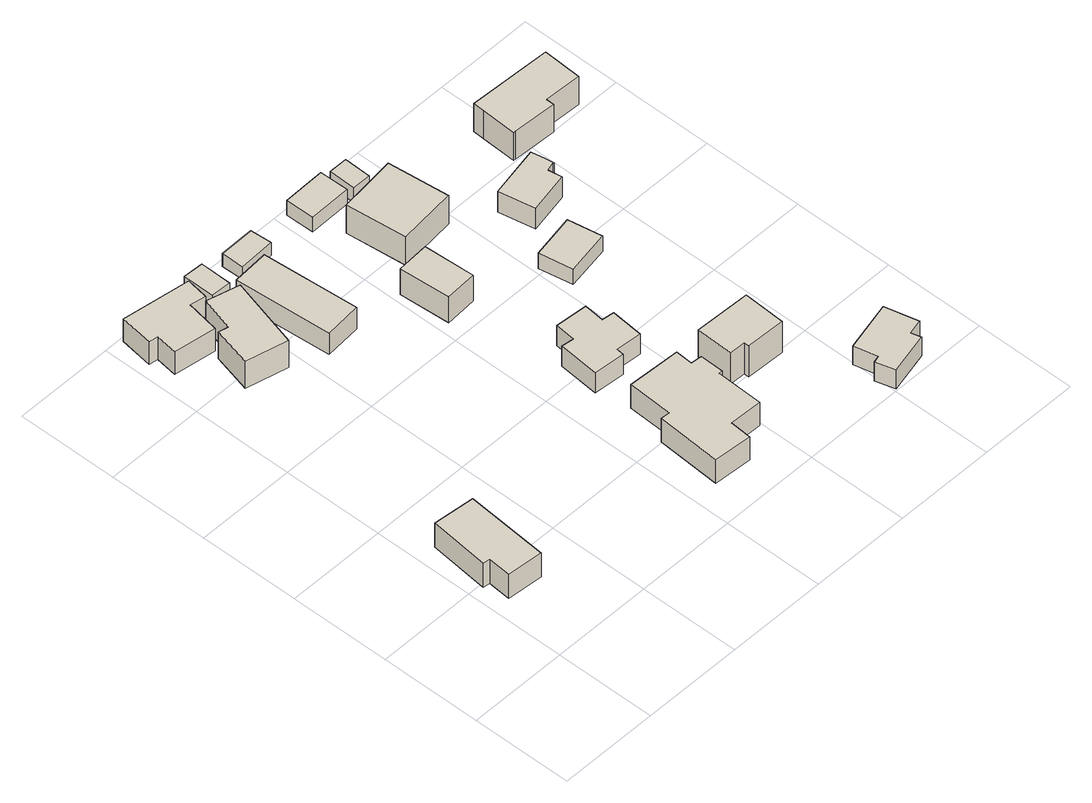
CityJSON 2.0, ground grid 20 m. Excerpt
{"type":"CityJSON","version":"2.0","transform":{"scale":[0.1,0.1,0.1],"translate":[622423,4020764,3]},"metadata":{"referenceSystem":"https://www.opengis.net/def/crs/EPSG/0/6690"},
"CityObjects":{
"building1":{"type":"Building","attributes":{"class":"3001","usage":"451","measuredHeight":7.5,"storeysAboveGround":2,"RiverFloodingRiskAttribute.description":"1","RiverFloodingRiskAttribute.rank":"2","RiverFloodingRiskAttribute.depth":2.17,"RiverFloodingRiskAttribute.adminType":"2","RiverFloodingRiskAttribute.scale":"2","RiverFloodingRiskAttribute.duration":7.33,"BuildingDetailAttribute.buildingStructureType":"601","BuildingDetailAttribute.buildingStructureOrgType":"1","BuildingDetailAttribute.urbanPlanType":"21","BuildingDetailAttribute.districtsAndZonesType":"5","BuildingDetailAttribute.landUseType":"219","BuildingDetailAttribute.orgUsage":"20","BuildingDetailAttribute.specifiedBuildingCoverageRate":60,"BuildingDetailAttribute.specifiedFloorAreaRate":200,"BuildingDetailAttribute.surveyYear":2023,"BuildingIDAttribute.prefecture":"17","BuildingIDAttribute.city":"17206"},"geometry":[{"type":"Solid","lod":"1","boundaries":[[[[0,1,2,3,4,5]],[[4,6,7,5]],[[3,8,6,4]],[[2,9,8,3]],[[1,10,9,2]],[[0,11,10,1]],[[5,7,11,0]],[[6,8,9,10,11,7]]]]}]},
"building2":{"type":"Building","attributes":{"class":"3001","usage":"411","measuredHeight":7.5,"storeysAboveGround":2,"RiverFloodingRiskAttribute.description":"1","RiverFloodingRiskAttribute.rank":"2","RiverFloodingRiskAttribute.depth":0.69,"RiverFloodingRiskAttribute.adminType":"2","RiverFloodingRiskAttribute.scale":"2","RiverFloodingRiskAttribute.duration":2.58,"BuildingDetailAttribute.buildingStructureType":"601","BuildingDetailAttribute.buildingStructureOrgType":"1","BuildingDetailAttribute.urbanPlanType":"21","BuildingDetailAttribute.districtsAndZonesType":"5","BuildingDetailAttribute.landUseType":"211","BuildingDetailAttribute.orgUsage":"6","BuildingDetailAttribute.specifiedBuildingCoverageRate":60,"BuildingDetailAttribute.specifiedFloorAreaRate":200,"BuildingDetailAttribute.surveyYear":2023,"BuildingIDAttribute.prefecture":"17","BuildingIDAttribute.city":"17206"},"geometry":[{"type":"Solid","lod":"1","boundaries":[[[[12,13,14,15,16,17,18,19]],[[18,20,21,19]],[[17,22,20,18]],[[16,23,22,17]],[[15,24,23,16]],[[14,25,24,15]],[[13,26,25,14]],[[12,27,26,13]],[[19,21,27,12]],[[20,22,23,24,25,26,27,21]]]]}]},
"building3":{"type":"Building","attributes":{"class":"3001","usage":"411","measuredHeight":7.2,"storeysAboveGround":2,"RiverFloodingRiskAttribute.description":"1","RiverFloodingRiskAttribute.rank":"2","RiverFloodingRiskAttribute.depth":0.94,"RiverFloodingRiskAttribute.adminType":"2","RiverFloodingRiskAttribute.scale":"2","RiverFloodingRiskAttribute.duration":2.58,"BuildingDetailAttribute.buildingStructureType":"601","BuildingDetailAttribute.buildingStructureOrgType":"1","BuildingDetailAttribute.urbanPlanType":"21","BuildingDetailAttribute.districtsAndZonesType":"5","BuildingDetailAttribute.landUseType":"211","BuildingDetailAttribute.orgUsage":"6","BuildingDetailAttribute.specifiedBuildingCoverageRate":60,"BuildingDetailAttribute.specifiedFloorAreaRate":200,"BuildingDetailAttribute.surveyYear":2023,"BuildingIDAttribute.prefecture":"17","BuildingIDAttribute.city":"17206"},"geometry":[{"type":"Solid","lod":"1","boundaries":[[[[28,29,30,31,32,33]],[[32,34,35,33]],[[31,36,34,32]],[[30,37,36,31]],[[29,38,37,30]],[[28,39,38,29]],[[33,35,39,28]],[[34,36,37,38,39,35]]]]}]},
"building4":{"type":"Building","attributes":{"class":"3001","usage":"411","measuredHeight":4.9,"storeysAboveGround":1,"RiverFloodingRiskAttribute.description":"1","RiverFloodingRiskAttribute.rank":"2","RiverFloodingRiskAttribute.depth":0.59,"RiverFloodingRiskAttribute.adminType":"2","RiverFloodingRiskAttribute.scale":"2","RiverFloodingRiskAttribute.duration":3.75,"BuildingDetailAttribute.buildingStructureType":"601","BuildingDetailAttribute.buildingStructureOrgType":"1","BuildingDetailAttribute.urbanPlanType":"21","BuildingDetailAttribute.districtsAndZonesType":"5","BuildingDetailAttribute.landUseType":"211","BuildingDetailAttribute.orgUsage":"6","BuildingDetailAttribute.specifiedBuildingCoverageRate":60,"BuildingDetailAttribute.specifiedFloorAreaRate":200,"BuildingDetailAttribute.surveyYear":2023,"BuildingIDAttribute.prefecture":"17","BuildingIDAttribute.city":"17206"},"geometry":[{"type":"Solid","lod":"1","boundaries":[[[[40,41,42,43]],[[42,44,45,43]],[[41,46,44,42]],[[40,47,46,41]],[[43,45,47,40]],[[44,46,47,45]]]]}]},
"building5":{"type":"Building","attributes":{"class":"3001","usage":"411","measuredHeight":7.3,"storeysAboveGround":9999,"RiverFloodingRiskAttribute.description":"1","RiverFloodingRiskAttribute.rank":"2","RiverFloodingRiskAttribute.depth":1.08,"RiverFloodingRiskAttribute.adminType":"2","RiverFloodingRiskAttribute.scale":"2","RiverFloodingRiskAttribute.duration":3.75,"BuildingDetailAttribute.buildingStructureType":"611","BuildingDetailAttribute.buildingStructureOrgType":"Null","BuildingDetailAttribute.urbanPlanType":"21","BuildingDetailAttribute.districtsAndZonesType":"5","BuildingDetailAttribute.landUseType":"211","BuildingDetailAttribute.orgUsage":"6","BuildingDetailAttribute.specifiedBuildingCoverageRate":60,"BuildingDetailAttribute.specifiedFloorAreaRate":200,"BuildingDetailAttribute.surveyYear":2023,"BuildingIDAttribute.prefecture":"17","BuildingIDAttribute.city":"17206"},"geometry":[{"type":"Solid","lod":"1","boundaries":[[[[48,49,50,51]],[[50,52,53,51]],[[49,54,52,50]],[[48,55,54,49]],[[51,53,55,48]],[[52,54,55,53]]]]}]},
"building6":{"type":"Building","attributes":{"class":"3001","usage":"411","measuredHeight":3.2,"storeysAboveGround":9999,"RiverFloodingRiskAttribute.description":"1","RiverFloodingRiskAttribute.rank":"2","RiverFloodingRiskAttribute.depth":0.85,"RiverFloodingRiskAttribute.adminType":"2","RiverFloodingRiskAttribute.scale":"2","RiverFloodingRiskAttribute.duration":3.75,"BuildingDetailAttribute.buildingStructureType":"611","BuildingDetailAttribute.buildingStructureOrgType":"Null","BuildingDetailAttribute.urbanPlanType":"21","BuildingDetailAttribute.districtsAndZonesType":"5","BuildingDetailAttribute.landUseType":"211","BuildingDetailAttribute.orgUsage":"6","BuildingDetailAttribute.specifiedBuildingCoverageRate":60,"BuildingDetailAttribute.specifiedFloorAreaRate":200,"BuildingDetailAttribute.surveyYear":2023,"BuildingIDAttribute.prefecture":"17","BuildingIDAttribute.city":"17206"},"geometry":[{"type":"Solid","lod":"1","boundaries":[[[[56,57,58,59]],[[58,60,61,59]],[[57,62,60,58]],[[56,63,62,57]],[[59,61,63,56]],[[60,62,63,61]]]]}]},
"building7":{"type":"Building","attributes":{"class":"3001","usage":"411","measuredHeight":7.4,"storeysAboveGround":2,"RiverFloodingRiskAttribute.description":"1","RiverFloodingRiskAttribute.rank":"2","RiverFloodingRiskAttribute.depth":2.65,"RiverFloodingRiskAttribute.adminType":"2","RiverFloodingRiskAttribute.scale":"2","RiverFloodingRiskAttribute.duration":10.75,"BuildingDetailAttribute.buildingStructureType":"601","BuildingDetailAttribute.buildingStructureOrgType":"1","BuildingDetailAttribute.urbanPlanType":"21","BuildingDetailAttribute.districtsAndZonesType":"5","BuildingDetailAttribute.landUseType":"211","BuildingDetailAttribute.orgUsage":"6","BuildingDetailAttribute.specifiedBuildingCoverageRate":60,"BuildingDetailAttribute.specifiedFloorAreaRate":200,"BuildingDetailAttribute.surveyYear":2023,"BuildingIDAttribute.prefecture":"17","BuildingIDAttribute.city":"17206"},"geometry":[{"type":"Solid","lod":"1","boundaries":[[[[64,65,66,67,68,69,70,71,72,73,74,75]],[[74,76,77,75]],[[73,78,76,74]],[[72,79,78,73]],[[71,80,79,72]],[[70,81,80,71]],[[69,82,81,70]],[[68,83,82,69]],[[67,84,83,68]],[[66,85,84,67]],[[65,86,85,66]],[[64,87,86,65]],[[75,77,87,64]],[[76,78,79,80,81,82,83,84,85,86,87,77]]]]}]},
"building8":{"type":"Building","attributes":{"class":"3001","usage":"411","measuredHeight":7.4,"storeysAboveGround":2,"RiverFloodingRiskAttribute.description":"1","RiverFloodingRiskAttribute.rank":"2","RiverFloodingRiskAttribute.depth":2.23,"RiverFloodingRiskAttribute.adminType":"2","RiverFloodingRiskAttribute.scale":"2","RiverFloodingRiskAttribute.duration":7.75,"BuildingDetailAttribute.buildingStructureType":"601","BuildingDetailAttribute.buildingStructureOrgType":"1","BuildingDetailAttribute.urbanPlanType":"21","BuildingDetailAttribute.districtsAndZonesType":"5","BuildingDetailAttribute.landUseType":"211","BuildingDetailAttribute.orgUsage":"6","BuildingDetailAttribute.specifiedBuildingCoverageRate":60,"BuildingDetailAttribute.specifiedFloorAreaRate":200,"BuildingDetailAttribute.surveyYear":2023,"BuildingIDAttribute.prefecture":"17","BuildingIDAttribute.city":"17206"},"geometry":[{"type":"Solid","lod":"1","boundaries":[[[[88,89,90,91,92,93,94,95,96,97]],[[96,98,99,97]],[[95,100,98,96]],[[94,101,100,95]],[[93,102,101,94]],[[92,103,102,93]],[[91,104,103,92]],[[90,105,104,91]],[[89,106,105,90]],[[88,107,106,89]],[[97,99,107,88]],[[98,100,101,102,103,104,105,106,107,99]]]]}]},
"building9":{"type":"Building","attributes":{"class":"3001","usage":"411","measuredHeight":6.3,"storeysAboveGround":9999,"RiverFloodingRiskAttribute.description":"1","RiverFloodingRiskAttribute.rank":"2","RiverFloodingRiskAttribute.depth":1.59,"RiverFloodingRiskAttribute.adminType":"2","RiverFloodingRiskAttribute.scale":"2","RiverFloodingRiskAttribute.duration":6.08,"BuildingDetailAttribute.buildingStructureType":"611","BuildingDetailAttribute.buildingStructureOrgType":"Null","BuildingDetailAttribute.urbanPlanType":"21","BuildingDetailAttribute.districtsAndZonesType":"5","BuildingDetailAttribute.landUseType":"211","BuildingDetailAttribute.orgUsage":"6","BuildingDetailAttribute.specifiedBuildingCoverageRate":60,"BuildingDetailAttribute.specifiedFloorAreaRate":200,"BuildingDetailAttribute.surveyYear":2023,"BuildingIDAttribute.prefecture":"17","BuildingIDAttribute.city":"17206"},"geometry":[{"type":"Solid","lod":"1","boundaries":[[[[108,109,110,111]],[[110,112,113,111]],[[109,114,112,110]],[[108,115,114,109]],[[111,113,115,108]],[[112,114,115,113]]]]}]},
"building10":{"type":"Building","attributes":{"class":"3001","usage":"461","measuredHeight":3.6,"storeysAboveGround":9999,"RiverFloodingRiskAttribute.description":"1","RiverFloodingRiskAttribute.rank":"2","RiverFloodingRiskAttribute.depth":0.62,"RiverFloodingRiskAttribute.adminType":"2","RiverFloodingRiskAttribute.scale":"2","RiverFloodingRiskAttribute.duration":4.33,"BuildingDetailAttribute.buildingStructureType":"611","BuildingDetailAttribute.buildingStructureOrgType":"Null","BuildingDetailAttribute.urbanPlanType":"21","BuildingDetailAttribute.districtsAndZonesType":"5","BuildingDetailAttribute.landUseType":"211","BuildingDetailAttribute.orgUsage":"Null","BuildingDetailAttribute.specifiedBuildingCoverageRate":60,"BuildingDetailAttribute.specifiedFloorAreaRate":200,"BuildingDetailAttribute.surveyYear":2023,"BuildingIDAttribute.prefecture":"17","BuildingIDAttribute.city":"17206"},"geometry":[{"type":"Solid","lod":"1","boundaries":[[[[116,117,118,119]],[[118,120,121,119]],[[117,122,120,118]],[[116,123,122,117]],[[119,121,123,116]],[[120,122,123,121]]]]}]},
"building11":{"type":"Building","attributes":{"class":"3001","usage":"461","measuredHeight":7.8,"storeysAboveGround":9999,"RiverFloodingRiskAttribute.description":"1","RiverFloodingRiskAttribute.rank":"2","RiverFloodingRiskAttribute.depth":2.91,"RiverFloodingRiskAttribute.adminType":"2","RiverFloodingRiskAttribute.scale":"2","RiverFloodingRiskAttribute.duration":10.75,"BuildingDetailAttribute.buildingStructureType":"611","BuildingDetailAttribute.buildingStructureOrgType":"Null","BuildingDetailAttribute.urbanPlanType":"21","BuildingDetailAttribute.districtsAndZonesType":"5","BuildingDetailAttribute.landUseType":"202","BuildingDetailAttribute.orgUsage":"Null","BuildingDetailAttribute.specifiedBuildingCoverageRate":60,"BuildingDetailAttribute.specifiedFloorAreaRate":200,"BuildingDetailAttribute.surveyYear":2023,"BuildingIDAttribute.prefecture":"17","BuildingIDAttribute.city":"17206"},"geometry":[{"type":"Solid","lod":"1","boundaries":[[[[124,125,126,127,128,129]],[[128,130,131,129]],[[127,132,130,128]],[[126,133,132,127]],[[125,134,133,126]],[[124,135,134,125]],[[129,131,135,124]],[[130,132,133,134,135,131]]]]}]},
"building12":{"type":"Building","attributes":{"class":"3001","usage":"411","measuredHeight":7.3,"storeysAboveGround":1,"RiverFloodingRiskAttribute.description":"1","RiverFloodingRiskAttribute.rank":"2","RiverFloodingRiskAttribute.depth":1.47,"RiverFloodingRiskAttribute.adminType":"2","RiverFloodingRiskAttribute.scale":"2","RiverFloodingRiskAttribute.duration":4.33,"BuildingDetailAttribute.buildingStructureType":"601","BuildingDetailAttribute.buildingStructureOrgType":"1","BuildingDetailAttribute.urbanPlanType":"21","BuildingDetailAttribute.districtsAndZonesType":"5","BuildingDetailAttribute.landUseType":"211","BuildingDetailAttribute.orgUsage":"6","BuildingDetailAttribute.specifiedBuildingCoverageRate":60,"BuildingDetailAttribute.specifiedFloorAreaRate":200,"BuildingDetailAttribute.surveyYear":2023,"BuildingIDAttribute.prefecture":"17","BuildingIDAttribute.city":"17206"},"geometry":[{"type":"Solid","lod":"1","boundaries":[[[[136,137,138,139]],[[138,140,141,139]],[[137,142,140,138]],[[136,143,142,137]],[[139,141,143,136]],[[140,142,143,141]]]]}]},
"building13":{"type":"Building","attributes":{"class":"3001","usage":"411","measuredHeight":3.8,"storeysAboveGround":9999,"RiverFloodingRiskAttribute.description":"1","RiverFloodingRiskAttribute.rank":"2","RiverFloodingRiskAttribute.depth":0.72,"RiverFloodingRiskAttribute.adminType":"2","RiverFloodingRiskAttribute.scale":"2","RiverFloodingRiskAttribute.duration":4.33,"BuildingDetailAttribute.buildingStructureType":"611","BuildingDetailAttribute.buildingStructureOrgType":"Null","BuildingDetailAttribute.urbanPlanType":"21","BuildingDetailAttribute.districtsAndZonesType":"5","BuildingDetailAttribute.landUseType":"211","BuildingDetailAttribute.orgUsage":"6","BuildingDetailAttribute.specifiedBuildingCoverageRate":60,"BuildingDetailAttribute.specifiedFloorAreaRate":200,"BuildingDetailAttribute.surveyYear":2023,"BuildingIDAttribute.prefecture":"17","BuildingIDAttribute.city":"17206"},"geometry":[{"type":"Solid","lod":"1","boundaries":[[[[144,145,146,147]],[[146,148,149,147]],[[145,150,148,146]],[[144,151,150,145]],[[147,149,151,144]],[[148,150,151,149]]]]}]},
"building14":{"type":"Building","attributes":{"class":"3001","usage":"411","measuredHeight":8.9,"storeysAboveGround":1,"RiverFloodingRiskAttribute.description":"1","RiverFloodingRiskAttribute.rank":"2","RiverFloodingRiskAttribute.depth":1.74,"RiverFloodingRiskAttribute.adminType":"2","RiverFloodingRiskAttribute.scale":"2","RiverFloodingRiskAttribute.duration":6.08,"BuildingDetailAttribute.buildingStructureType":"601","BuildingDetailAttribute.buildingStructureOrgType":"1","BuildingDetailAttribute.urbanPlanType":"21","BuildingDetailAttribute.districtsAndZonesType":"5","BuildingDetailAttribute.landUseType":"211","BuildingDetailAttribute.orgUsage":"6","BuildingDetailAttribute.specifiedBuildingCoverageRate":60,"BuildingDetailAttribute.specifiedFloorAreaRate":200,"BuildingDetailAttribute.surveyYear":2023,"BuildingIDAttribute.prefecture":"17","BuildingIDAttribute.city":"17206"},"geometry":[{"type":"Solid","lod":"1","boundaries":[[[[152,153,154,155]],[[154,156,157,155]],[[153,158,156,154]],[[152,159,158,153]],[[155,157,159,152]],[[156,158,159,157]]]]}]},
"building15":{"type":"Building","attributes":{"class":"3001","usage":"411","measuredHeight":7.3,"storeysAboveGround":9999,"RiverFloodingRiskAttribute.description":"1","RiverFloodingRiskAttribute.rank":"2","RiverFloodingRiskAttribute.depth":2.83,"RiverFloodingRiskAttribute.adminType":"2","RiverFloodingRiskAttribute.scale":"2","RiverFloodingRiskAttribute.duration":11.67,"BuildingDetailAttribute.buildingStructureType":"611","BuildingDetailAttribute.buildingStructureOrgType":"Null","BuildingDetailAttribute.urbanPlanType":"21","BuildingDetailAttribute.districtsAndZonesType":"Null","BuildingDetailAttribute.landUseType":"211","BuildingDetailAttribute.orgUsage":"6","BuildingDetailAttribute.specifiedBuildingCoverageRate":-9999,"BuildingDetailAttribute.specifiedFloorAreaRate":-9999,"BuildingDetailAttribute.surveyYear":2023,"BuildingIDAttribute.prefecture":"17","BuildingIDAttribute.city":"17206"},"geometry":[{"type":"Solid","lod":"1","boundaries":[[[[160,161,162,163,164,165,166,167]],[[166,168,169,167]],[[165,170,168,166]],[[164,171,170,165]],[[163,172,171,164]],[[162,173,172,163]],[[161,174,173,162]],[[160,175,174,161]],[[167,169,175,160]],[[168,170,171,172,173,174,175,169]]]]}]},
"building16":{"type":"Building","attributes":{"class":"3001","usage":"411","measuredHeight":5.4,"storeysAboveGround":9999,"RiverFloodingRiskAttribute.description":"1","RiverFloodingRiskAttribute.rank":"2","RiverFloodingRiskAttribute.depth":1.25,"RiverFloodingRiskAttribute.adminType":"2","RiverFloodingRiskAttribute.scale":"2","RiverFloodingRiskAttribute.duration":7,"BuildingDetailAttribute.buildingStructureType":"611","BuildingDetailAttribute.buildingStructureOrgType":"Null","BuildingDetailAttribute.urbanPlanType":"21","BuildingDetailAttribute.districtsAndZonesType":"5","BuildingDetailAttribute.landUseType":"211","BuildingDetailAttribute.orgUsage":"6","BuildingDetailAttribute.specifiedBuildingCoverageRate":60,"BuildingDetailAttribute.specifiedFloorAreaRate":200,"BuildingDetailAttribute.surveyYear":2023,"BuildingIDAttribute.prefecture":"17","BuildingIDAttribute.city":"17206"},"geometry":[{"type":"Solid","lod":"1","boundaries":[[[[176,177,178,179,180,181,182,183]],[[182,184,185,183]],[[181,186,184,182]],[[180,187,186,181]],[[179,188,187,180]],[[178,189,188,179]],[[177,190,189,178]],[[176,191,190,177]],[[183,185,191,176]],[[184,186,187,188,189,190,191,185]]]]}]},
"building17":{"type":"Building","attributes":{"class":"3001","usage":"411","measuredHeight":6.7,"storeysAboveGround":2,"RiverFloodingRiskAttribute.description":"1","RiverFloodingRiskAttribute.rank":"2","RiverFloodingRiskAttribute.depth":1.06,"RiverFloodingRiskAttribute.adminType":"2","RiverFloodingRiskAttribute.scale":"2","RiverFloodingRiskAttribute.duration":4.08,"BuildingDetailAttribute.buildingStructureType":"605","BuildingDetailAttribute.buildingStructureOrgType":"5","BuildingDetailAttribute.urbanPlanType":"21","BuildingDetailAttribute.districtsAndZonesType":"5","BuildingDetailAttribute.landUseType":"211","BuildingDetailAttribute.orgUsage":"6","BuildingDetailAttribute.specifiedBuildingCoverageRate":60,"BuildingDetailAttribute.specifiedFloorAreaRate":200,"BuildingDetailAttribute.surveyYear":2023,"BuildingIDAttribute.prefecture":"17","BuildingIDAttribute.city":"17206"},"geometry":[{"type":"Solid","lod":"1","boundaries":[[[[192,193,194,195,196,197,198,199]],[[198,200,201,199]],[[197,202,200,198]],[[196,203,202,197]],[[195,204,203,196]],[[194,205,204,195]],[[193,206,205,194]],[[192,207,206,193]],[[199,201,207,192]],[[200,202,203,204,205,206,207,201]]]]}]}
},
"vertices":[
[102,135,14],[31,141,14],[35,186,14],[21,188,14],[34,307,14],[116,299,14],[34,307,70],[116,299,70],[21,188,70],[35,186,70],[31,141,70],[102,135,70],
[145,914,30],[114,919,30],[103,854,30],[20,867,30],[26,909,30],[8,912,30],[18,978,30],[152,958,30],[18,978,83],[152,958,83],[8,912,83],[26,909,83],[20,867,83],[103,854,83],[114,919,83],[145,914,83],
[159,744,27],[77,764,27],[96,841,27],[115,836,27],[133,903,27],[197,886,27],[133,903,90],[197,886,90],[115,836,90],[96,841,90],[77,764,90],[159,744,90],
[199,911,28],[159,913,28],[160,975,28],[200,973,28],[160,975,75],[200,973,75],[159,913,75],[199,911,75],
[227,718,23],[212,909,23],[285,914,23],[300,724,23],[285,914,73],[300,724,73],[212,909,73],[227,718,73],
[323,934,28],[252,931,28],[251,975,28],[320,976,28],[251,975,58],[320,976,58],[252,931,58],[323,934,58],
[584,250,7],[606,248,7],[605,201,7],[598,201,7],[595,109,7],[530,111,7],[527,69,7],[452,74,7],[460,202,7],[478,201,7],[482,289,7],[586,284,7],[482,289,62],[586,284,62],[478,201,62],[460,202,62],[452,74,62],[527,69,62],[530,111,62],[595,109,62],[598,201,62],[605,201,62],[606,248,62],[584,250,62],
[560,424,11],[584,421,11],[578,357,11],[528,361,11],[526,346,11],[465,352,11],[472,432,11],[496,429,11],[500,469,11],[564,464,11],[500,469,58],[564,464,58],[496,429,58],[472,432,58],[465,352,58],[526,346,58],[528,361,58],[578,357,58],[584,421,58],[560,424,58],
[415,628,17],[408,729,17],[472,733,17],[478,632,17],[472,733,77],[478,632,77],[408,729,77],[415,628,77],
[408,921,26],[407,978,26],[491,980,26],[492,923,26],[491,980,60],[492,923,60],[407,978,60],[408,921,60],
[740,194,6],[663,197,6],[663,206,6],[632,207,6],[634,281,6],[744,277,6],[634,281,79],[744,277,79],[632,207,79],[663,206,79],[663,197,79],[740,194,79],
[460,764,20],[447,884,20],[562,897,20],[575,776,20],[562,897,86],[575,776,86],[447,884,86],[460,764,86],
[539,918,25],[502,918,25],[503,971,25],[540,971,25],[503,971,59],[540,971,59],[502,918,59],[539,918,59],
[614,538,17],[602,604,17],[689,620,17],[701,553,17],[689,620,53],[701,553,53],[602,604,53],[614,538,53],
[882,42,7],[887,23,7],[805,3,7],[794,41,7],[808,45,7],[797,91,7],[895,115,7],[911,49,7],[895,115,51],[911,49,51],[797,91,51],[808,45,51],[794,41,51],[805,3,51],[887,23,51],[882,42,51],
[758,713,18],[755,713,18],[739,709,18],[744,682,18],[663,666,18],[649,737,18],[750,757,18],[755,732,18],[750,757,67],[755,732,67],[649,737,67],[663,666,67],[744,682,67],[739,709,67],[755,713,67],[758,713,67],
[913,802,21],[840,805,21],[840,790,21],[753,794,21],[749,794,21],[752,864,21],[753,886,21],[917,879,21],[753,886,86],[917,879,86],[752,864,86],[749,794,86],[753,794,86],[840,790,86],[840,805,86],[913,802,86]
]}
